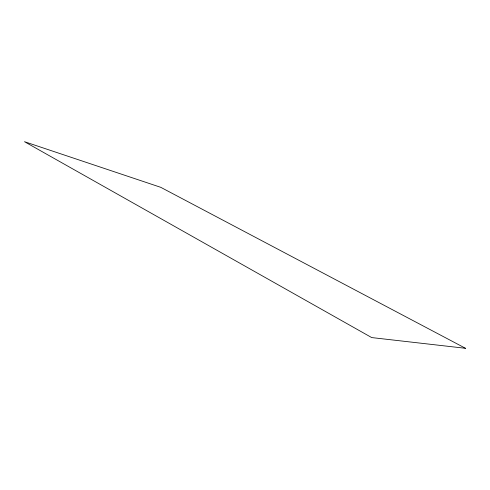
<?xml version="1.0" encoding="UTF-8"?>
<svg xmlns="http://www.w3.org/2000/svg" width="490" height="490" viewBox="0 0 490 490"><rect width="100%" height="100%" fill="white"/><g stroke="black" fill="none" stroke-linecap="round" stroke-linejoin="round"><path stroke-width="0.73" d="M465.5 348.298L371.708 337.579L24.5 141.702L160.763 187.327L465.5 348.298"/></g></svg>
